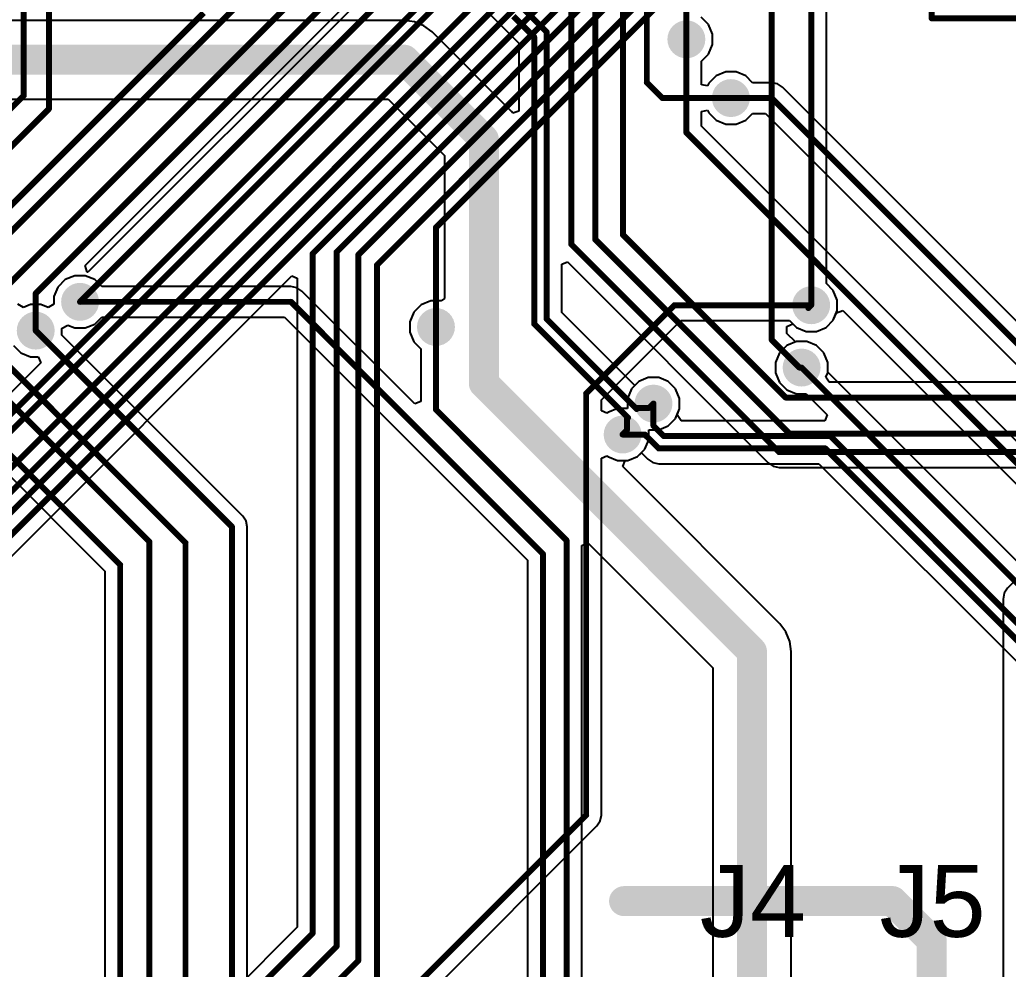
# Model space of a CAD drawing. Header units: millimetres. Extents: x 1 to 134, y -1 to 87.
# Drawn here: x 39.29 to 60.24, y 36.66 to 56.78 of the extents above; entities that cross this region are included whole.
import ezdxf

# ---------------------------------------------------------------- set-up
doc = ezdxf.new("R2010")
doc.units = ezdxf.units.MM
for name, color, linetype in [('BottomLayer', 5, 'Continuous'), ('BottomSolder', 6, 'Continuous'), ('MultiLayer', 9, 'Continuous'), ('PadHoleLayer', 156, 'Continuous'), ('TopLayer', 1, 'Continuous'), ('TopOverlay', 2, 'Continuous'), ('TopSolder', 216, 'Continuous'), ('ViaHoleLayer', 16, 'Continuous')]:
    doc.layers.add(name, color=color, linetype=linetype)
doc.styles.add('Arial', font='', dxfattribs={"height": 0.2})
doc.styles.get('Arial').set_extended_font_data('Arial')

# ---------------------------------------------------------------- blocks, each defined once
blk = doc.blocks.new('HDR_1_8_TH______16')
at = {"layer": 'BottomLayer'}
blk.add_hatch(color=5, dxfattribs=at).paths.add_polyline_path([(-9.79, 0.9), (-7.99, 0.9), (-7.99, -0.9), (-9.79, -0.9)])
h = blk.add_hatch(color=5, dxfattribs=at)
edge = h.paths.add_edge_path()
edge.add_arc((-6.35, 0), 0.9, 0, 360)
h = blk.add_hatch(color=5, dxfattribs=at)
edge = h.paths.add_edge_path()
edge.add_arc((-3.81, 0), 0.9, 0, 360)
h = blk.add_hatch(color=5, dxfattribs=at)
edge = h.paths.add_edge_path()
edge.add_arc((-1.27, 0), 0.9, 0, 360)
h = blk.add_hatch(color=5, dxfattribs=at)
edge = h.paths.add_edge_path()
edge.add_arc((1.27, 0), 0.9, 0, 360)
h = blk.add_hatch(color=5, dxfattribs=at)
edge = h.paths.add_edge_path()
edge.add_arc((3.81, 0), 0.9, 0, 360)
h = blk.add_hatch(color=5, dxfattribs=at)
edge = h.paths.add_edge_path()
edge.add_arc((6.35, 0), 0.9, 0, 360)
h = blk.add_hatch(color=5, dxfattribs=at)
edge = h.paths.add_edge_path()
edge.add_arc((8.89, 0), 0.9, 0, 360)
at = {"layer": 'BottomSolder'}
blk.add_hatch(color=6, dxfattribs=at).paths.add_polyline_path([(-9.841, 0.951), (-7.939, 0.951), (-7.939, -0.951), (-9.841, -0.951)])
h = blk.add_hatch(color=6, dxfattribs=at)
edge = h.paths.add_edge_path()
edge.add_arc((-6.35, 0), 0.951, 0, 360)
h = blk.add_hatch(color=6, dxfattribs=at)
edge = h.paths.add_edge_path()
edge.add_arc((-3.81, 0), 0.951, 0, 360)
h = blk.add_hatch(color=6, dxfattribs=at)
edge = h.paths.add_edge_path()
edge.add_arc((-1.27, 0), 0.951, 0, 360)
h = blk.add_hatch(color=6, dxfattribs=at)
edge = h.paths.add_edge_path()
edge.add_arc((1.27, 0), 0.951, 0, 360)
h = blk.add_hatch(color=6, dxfattribs=at)
edge = h.paths.add_edge_path()
edge.add_arc((3.81, 0), 0.951, 0, 360)
h = blk.add_hatch(color=6, dxfattribs=at)
edge = h.paths.add_edge_path()
edge.add_arc((6.35, 0), 0.951, 0, 360)
h = blk.add_hatch(color=6, dxfattribs=at)
edge = h.paths.add_edge_path()
edge.add_arc((8.89, 0), 0.951, 0, 360)
at = {"layer": 'MultiLayer'}
blk.add_hatch(color=9, dxfattribs=at).paths.add_polyline_path([(-9.79, 0.9), (-7.99, 0.9), (-7.99, -0.9), (-9.79, -0.9)])
h = blk.add_hatch(color=9, dxfattribs=at)
edge = h.paths.add_edge_path()
edge.add_arc((-6.35, 0), 0.9, 0, 360)
h = blk.add_hatch(color=9, dxfattribs=at)
edge = h.paths.add_edge_path()
edge.add_arc((-3.81, 0), 0.9, 0, 360)
h = blk.add_hatch(color=9, dxfattribs=at)
edge = h.paths.add_edge_path()
edge.add_arc((-1.27, 0), 0.9, 0, 360)
h = blk.add_hatch(color=9, dxfattribs=at)
edge = h.paths.add_edge_path()
edge.add_arc((1.27, 0), 0.9, 0, 360)
h = blk.add_hatch(color=9, dxfattribs=at)
edge = h.paths.add_edge_path()
edge.add_arc((3.81, 0), 0.9, 0, 360)
h = blk.add_hatch(color=9, dxfattribs=at)
edge = h.paths.add_edge_path()
edge.add_arc((6.35, 0), 0.9, 0, 360)
h = blk.add_hatch(color=9, dxfattribs=at)
edge = h.paths.add_edge_path()
edge.add_arc((8.89, 0), 0.9, 0, 360)
at = {"layer": 'PadHoleLayer'}
h = blk.add_hatch(color=156, dxfattribs=at)
edge = h.paths.add_edge_path()
edge.add_arc((-8.89, 0), 0.5, 0, 360)
h = blk.add_hatch(color=156, dxfattribs=at)
edge = h.paths.add_edge_path()
edge.add_arc((-6.35, 0), 0.5, 0, 360)
h = blk.add_hatch(color=156, dxfattribs=at)
edge = h.paths.add_edge_path()
edge.add_arc((-3.81, 0), 0.5, 0, 360)
h = blk.add_hatch(color=156, dxfattribs=at)
edge = h.paths.add_edge_path()
edge.add_arc((-1.27, 0), 0.5, 0, 360)
h = blk.add_hatch(color=156, dxfattribs=at)
edge = h.paths.add_edge_path()
edge.add_arc((1.27, 0), 0.5, 0, 360)
h = blk.add_hatch(color=156, dxfattribs=at)
edge = h.paths.add_edge_path()
edge.add_arc((3.81, 0), 0.5, 0, 360)
h = blk.add_hatch(color=156, dxfattribs=at)
edge = h.paths.add_edge_path()
edge.add_arc((6.35, 0), 0.5, 0, 360)
h = blk.add_hatch(color=156, dxfattribs=at)
edge = h.paths.add_edge_path()
edge.add_arc((8.89, 0), 0.5, 0, 360)
at = {"layer": 'TopLayer'}
blk.add_hatch(color=1, dxfattribs=at).paths.add_polyline_path([(-9.79, 0.9), (-7.99, 0.9), (-7.99, -0.9), (-9.79, -0.9)])
h = blk.add_hatch(color=1, dxfattribs=at)
edge = h.paths.add_edge_path()
edge.add_arc((-6.35, 0), 0.9, 0, 360)
h = blk.add_hatch(color=1, dxfattribs=at)
edge = h.paths.add_edge_path()
edge.add_arc((-3.81, 0), 0.9, 0, 360)
h = blk.add_hatch(color=1, dxfattribs=at)
edge = h.paths.add_edge_path()
edge.add_arc((-1.27, 0), 0.9, 0, 360)
h = blk.add_hatch(color=1, dxfattribs=at)
edge = h.paths.add_edge_path()
edge.add_arc((1.27, 0), 0.9, 0, 360)
h = blk.add_hatch(color=1, dxfattribs=at)
edge = h.paths.add_edge_path()
edge.add_arc((3.81, 0), 0.9, 0, 360)
h = blk.add_hatch(color=1, dxfattribs=at)
edge = h.paths.add_edge_path()
edge.add_arc((6.35, 0), 0.9, 0, 360)
h = blk.add_hatch(color=1, dxfattribs=at)
edge = h.paths.add_edge_path()
edge.add_arc((8.89, 0), 0.9, 0, 360)
at = {"layer": 'TopSolder'}
blk.add_hatch(color=216, dxfattribs=at).paths.add_polyline_path([(-9.841, 0.951), (-7.939, 0.951), (-7.939, -0.951), (-9.841, -0.951)])
h = blk.add_hatch(color=216, dxfattribs=at)
edge = h.paths.add_edge_path()
edge.add_arc((-6.35, 0), 0.951, 0, 360)
h = blk.add_hatch(color=216, dxfattribs=at)
edge = h.paths.add_edge_path()
edge.add_arc((-3.81, 0), 0.951, 0, 360)
h = blk.add_hatch(color=216, dxfattribs=at)
edge = h.paths.add_edge_path()
edge.add_arc((-1.27, 0), 0.951, 0, 360)
h = blk.add_hatch(color=216, dxfattribs=at)
edge = h.paths.add_edge_path()
edge.add_arc((1.27, 0), 0.951, 0, 360)
h = blk.add_hatch(color=216, dxfattribs=at)
edge = h.paths.add_edge_path()
edge.add_arc((3.81, 0), 0.951, 0, 360)
h = blk.add_hatch(color=216, dxfattribs=at)
edge = h.paths.add_edge_path()
edge.add_arc((6.35, 0), 0.951, 0, 360)
h = blk.add_hatch(color=216, dxfattribs=at)
edge = h.paths.add_edge_path()
edge.add_arc((8.89, 0), 0.951, 0, 360)
at = {"layer": 'TopOverlay', "const_width": 0.127}
for points in [[(-10.16, 1.27), (10.16, 1.27)], [(-10.16, -1.27), (-10.16, 1.27)], [(-7.596, -1.27), (-7.596, 1.27)], [(10.16, -1.27), (10.16, 1.27)], [(-10.16, -1.27), (10.16, -1.27)]]:
    blk.add_lwpolyline(points, dxfattribs=at)
at = {"layer": 'TopOverlay', "const_width": 0.0635}
for points in [[(-10.192, 1.27, 1), (-10.128, 1.27, 1)], [(-10.192, 1.27, 1), (-10.128, 1.27, 1)], [(-7.628, 1.27, 1), (-7.565, 1.27, 1)], [(10.128, 1.27, 1), (10.192, 1.27, 1)], [(10.128, 1.27, 1), (10.192, 1.27, 1)], [(-10.192, -1.27, 1), (-10.128, -1.27, 1)], [(-10.192, -1.27, 1), (-10.128, -1.27, 1)], [(-7.628, -1.27, 1), (-7.565, -1.27, 1)], [(10.128, -1.27, 1), (10.192, -1.27, 1)], [(10.128, -1.27, 1), (10.192, -1.27, 1)]]:
    blk.add_lwpolyline(points, format="xyb", close=True, dxfattribs=at)

msp = doc.modelspace()

# ---------------------------------------------------------------- hatches: boundary and pattern name
at = {"layer": 'BottomLayer'}
h = msp.add_hatch(color=5, dxfattribs=at)
edge = h.paths.add_edge_path()
edge.add_arc((53.416, 56.363), 0.3, 0, 360)
h = msp.add_hatch(color=5, dxfattribs=at)
edge = h.paths.add_edge_path()
edge.add_arc((54.36, 55.118), 0.3, 0, 360)
h = msp.add_hatch(color=5, dxfattribs=at)
edge = h.paths.add_edge_path()
edge.add_arc((40.564, 50.8), 0.3, 0, 360)
h = msp.add_hatch(color=5, dxfattribs=at)
edge = h.paths.add_edge_path()
edge.add_arc((56.062, 50.728), 0.3, 0, 360)
h = msp.add_hatch(color=5, dxfattribs=at)
edge = h.paths.add_edge_path()
edge.add_arc((48.108, 50.267), 0.3, 0, 360)
h = msp.add_hatch(color=5, dxfattribs=at)
edge = h.paths.add_edge_path()
edge.add_arc((39.624, 50.19), 0.3, 0, 360)
h = msp.add_hatch(color=5, dxfattribs=at)
edge = h.paths.add_edge_path()
edge.add_arc((55.859, 49.407), 0.3, 0, 360)
h = msp.add_hatch(color=5, dxfattribs=at)
edge = h.paths.add_edge_path()
edge.add_arc((52.719, 48.643), 0.3, 0, 360)
h = msp.add_hatch(color=5, dxfattribs=at)
edge = h.paths.add_edge_path()
edge.add_arc((52.065, 47.988), 0.3, 0, 360)
at = {"layer": 'BottomSolder'}
h = msp.add_hatch(color=6, dxfattribs=at)
edge = h.paths.add_edge_path()
edge.add_arc((53.416, 56.363), 0.402, 0, 360)
h = msp.add_hatch(color=6, dxfattribs=at)
edge = h.paths.add_edge_path()
edge.add_arc((54.36, 55.118), 0.402, 0, 360)
h = msp.add_hatch(color=6, dxfattribs=at)
edge = h.paths.add_edge_path()
edge.add_arc((40.564, 50.8), 0.402, 0, 360)
h = msp.add_hatch(color=6, dxfattribs=at)
edge = h.paths.add_edge_path()
edge.add_arc((56.062, 50.728), 0.402, 0, 360)
h = msp.add_hatch(color=6, dxfattribs=at)
edge = h.paths.add_edge_path()
edge.add_arc((39.624, 50.19), 0.402, 0, 360)
h = msp.add_hatch(color=6, dxfattribs=at)
edge = h.paths.add_edge_path()
edge.add_arc((48.108, 50.267), 0.402, 0, 360)
h = msp.add_hatch(color=6, dxfattribs=at)
edge = h.paths.add_edge_path()
edge.add_arc((55.859, 49.407), 0.402, 0, 360)
h = msp.add_hatch(color=6, dxfattribs=at)
edge = h.paths.add_edge_path()
edge.add_arc((52.719, 48.643), 0.402, 0, 360)
h = msp.add_hatch(color=6, dxfattribs=at)
edge = h.paths.add_edge_path()
edge.add_arc((52.065, 47.988), 0.402, 0, 360)
at = {"layer": 'TopLayer'}
h = msp.add_hatch(color=1, dxfattribs=at)
edge = h.paths.add_edge_path()
edge.add_arc((53.416, 56.363), 0.3, 0, 360)
h = msp.add_hatch(color=1, dxfattribs=at)
edge = h.paths.add_edge_path()
edge.add_arc((54.36, 55.118), 0.3, 0, 360)
h = msp.add_hatch(color=1, dxfattribs=at)
edge = h.paths.add_edge_path()
edge.add_arc((40.564, 50.8), 0.3, 0, 360)
h = msp.add_hatch(color=1, dxfattribs=at)
edge = h.paths.add_edge_path()
edge.add_arc((56.062, 50.728), 0.3, 0, 360)
h = msp.add_hatch(color=1, dxfattribs=at)
edge = h.paths.add_edge_path()
edge.add_arc((48.108, 50.267), 0.3, 0, 360)
h = msp.add_hatch(color=1, dxfattribs=at)
edge = h.paths.add_edge_path()
edge.add_arc((39.624, 50.19), 0.3, 0, 360)
h = msp.add_hatch(color=1, dxfattribs=at)
edge = h.paths.add_edge_path()
edge.add_arc((55.859, 49.407), 0.3, 0, 360)
h = msp.add_hatch(color=1, dxfattribs=at)
edge = h.paths.add_edge_path()
edge.add_arc((52.719, 48.643), 0.3, 0, 360)
h = msp.add_hatch(color=1, dxfattribs=at)
edge = h.paths.add_edge_path()
edge.add_arc((52.065, 47.988), 0.3, 0, 360)
at = {"layer": 'TopSolder'}
h = msp.add_hatch(color=216, dxfattribs=at)
edge = h.paths.add_edge_path()
edge.add_arc((53.416, 56.363), 0.402, 0, 360)
h = msp.add_hatch(color=216, dxfattribs=at)
edge = h.paths.add_edge_path()
edge.add_arc((54.36, 55.118), 0.402, 0, 360)
h = msp.add_hatch(color=216, dxfattribs=at)
edge = h.paths.add_edge_path()
edge.add_arc((40.564, 50.8), 0.402, 0, 360)
h = msp.add_hatch(color=216, dxfattribs=at)
edge = h.paths.add_edge_path()
edge.add_arc((56.062, 50.728), 0.402, 0, 360)
h = msp.add_hatch(color=216, dxfattribs=at)
edge = h.paths.add_edge_path()
edge.add_arc((39.624, 50.19), 0.402, 0, 360)
h = msp.add_hatch(color=216, dxfattribs=at)
edge = h.paths.add_edge_path()
edge.add_arc((48.108, 50.267), 0.402, 0, 360)
h = msp.add_hatch(color=216, dxfattribs=at)
edge = h.paths.add_edge_path()
edge.add_arc((55.859, 49.407), 0.402, 0, 360)
h = msp.add_hatch(color=216, dxfattribs=at)
edge = h.paths.add_edge_path()
edge.add_arc((52.719, 48.643), 0.402, 0, 360)
h = msp.add_hatch(color=216, dxfattribs=at)
edge = h.paths.add_edge_path()
edge.add_arc((52.065, 47.988), 0.402, 0, 360)
at = {"layer": 'ViaHoleLayer'}
h = msp.add_hatch(color=16, dxfattribs=at)
edge = h.paths.add_edge_path()
edge.add_arc((53.416, 56.363), 0.15, 0, 360)
h = msp.add_hatch(color=16, dxfattribs=at)
edge = h.paths.add_edge_path()
edge.add_arc((54.36, 55.118), 0.15, 0, 360)
h = msp.add_hatch(color=16, dxfattribs=at)
edge = h.paths.add_edge_path()
edge.add_arc((40.564, 50.8), 0.15, 0, 360)
h = msp.add_hatch(color=16, dxfattribs=at)
edge = h.paths.add_edge_path()
edge.add_arc((56.062, 50.728), 0.15, 0, 360)
h = msp.add_hatch(color=16, dxfattribs=at)
edge = h.paths.add_edge_path()
edge.add_arc((39.624, 50.19), 0.15, 0, 360)
h = msp.add_hatch(color=16, dxfattribs=at)
edge = h.paths.add_edge_path()
edge.add_arc((48.108, 50.267), 0.15, 0, 360)
h = msp.add_hatch(color=16, dxfattribs=at)
edge = h.paths.add_edge_path()
edge.add_arc((55.859, 49.407), 0.15, 0, 360)
h = msp.add_hatch(color=16, dxfattribs=at)
edge = h.paths.add_edge_path()
edge.add_arc((52.719, 48.643), 0.15, 0, 360)
h = msp.add_hatch(color=16, dxfattribs=at)
edge = h.paths.add_edge_path()
edge.add_arc((52.065, 47.988), 0.15, 0, 360)

# ---------------------------------------------------------------- linework, layer by layer
at = {"layer": 'BottomLayer'}
for p, q in [((56.386, 51.187), (56.386, 59.103)), ((48.177, 57.969), (49.521, 56.625)), ((47.437, 56.763), (23.698, 56.763)), ((47.544, 56.749), (47.437, 56.763)), ((47.652, 56.735), (47.544, 56.749)), ((47.853, 56.652), (47.652, 56.735)), ((48.025, 56.52), (47.853, 56.652)), ((49.521, 56.625), (49.521, 56.625)), ((49.521, 56.625), (49.867, 56.279)), ((49.712, 54.833), (48.025, 56.52)), ((49.867, 56.279), (49.867, 54.84)), ((24.043, 55.098), (47.092, 55.098)), ((47.092, 55.098), (48.291, 53.899)), ((49.74, 54.797), (49.712, 54.833)), ((49.867, 54.84), (49.74, 54.797)), ((48.291, 53.899), (48.291, 50.869)), ((50.776, 51.598), (50.893, 51.646)), ((50.776, 50.575), (50.776, 51.598)), ((50.893, 51.646), (55.153, 47.386)), ((40.454, 51.354), (40.25, 51.27)), ((40.674, 51.354), (40.454, 51.354)), ((40.878, 51.27), (40.674, 51.354)), ((40.25, 51.27), (40.094, 51.114)), ((41.024, 51.124), (40.878, 51.27)), ((56.531, 51.041), (56.386, 51.187)), ((40.094, 51.114), (40.01, 50.91)), ((45.034, 51.124), (41.024, 51.124)), ((45.158, 51.099), (45.034, 51.124)), ((45.263, 51.029), (45.158, 51.099)), ((47.657, 48.635), (45.263, 51.029)), ((56.616, 50.838), (56.531, 51.041)), ((39.362, 50.681), (39.242, 50.752)), ((39.514, 50.744), (39.362, 50.681)), ((39.734, 50.744), (39.514, 50.744)), ((39.886, 50.681), (39.734, 50.744)), ((40.006, 50.752), (39.886, 50.681)), ((40.01, 50.757), (40.006, 50.752)), ((40.01, 50.91), (40.01, 50.757)), ((47.794, 50.736), (47.638, 50.58)), ((47.997, 50.821), (47.794, 50.736)), ((48.218, 50.821), (47.997, 50.821)), ((48.291, 50.869), (48.218, 50.821)), ((56.616, 50.617), (56.616, 50.838)), ((47.638, 50.58), (47.554, 50.377)), ((52.322, 49.029), (50.776, 50.575)), ((56.531, 50.414), (56.616, 50.617)), ((40.182, 50.239), (40.302, 50.309)), ((40.302, 50.309), (40.454, 50.246)), ((40.674, 50.246), (40.878, 50.33)), ((40.878, 50.33), (41.024, 50.476)), ((41.024, 50.476), (44.9, 50.476)), ((44.9, 50.476), (50.052, 45.325)), ((47.554, 50.377), (47.554, 50.156)), ((55.547, 50.279), (55.674, 50.332)), ((55.674, 50.332), (55.748, 50.258)), ((56.376, 50.258), (56.531, 50.414)), ((40.178, 50.233), (40.182, 50.239)), ((40.178, 50.094), (40.178, 50.233)), ((44.014, 46.258), (40.178, 50.094)), ((40.454, 50.246), (40.674, 50.246)), ((47.554, 50.156), (47.638, 49.953)), ((55.547, 50.13), (55.547, 50.279)), ((55.726, 49.951), (55.547, 50.13)), ((55.748, 50.258), (55.952, 50.174)), ((55.952, 50.174), (56.172, 50.174)), ((56.172, 50.174), (56.376, 50.258)), ((47.638, 49.953), (47.784, 49.807)), ((55.748, 49.961), (55.726, 49.951)), ((55.969, 49.961), (55.748, 49.961)), ((56.172, 49.876), (55.969, 49.961)), ((56.328, 49.721), (56.172, 49.876)), ((47.784, 49.807), (47.784, 48.688)), ((56.413, 49.517), (56.328, 49.721)), ((36.545, 49.636), (41.09, 45.092)), ((56.413, 49.297), (56.413, 49.517)), ((56.373, 49.201), (56.413, 49.297)), ((52.405, 49.112), (52.322, 49.029)), ((52.609, 49.197), (52.405, 49.112)), ((52.829, 49.197), (52.609, 49.197)), ((53.033, 49.112), (52.829, 49.197)), ((53.189, 48.957), (53.033, 49.112)), ((56.444, 49.096), (56.373, 49.201)), ((74.352, 49.096), (56.444, 49.096)), ((53.273, 48.753), (53.189, 48.957)), ((47.784, 48.688), (47.657, 48.635)), ((53.273, 48.533), (53.273, 48.753)), ((53.189, 48.329), (53.273, 48.533)), ((53.033, 48.173), (53.189, 48.329)), ((52.619, 47.878), (52.619, 48.089)), ((52.619, 48.089), (52.829, 48.089)), ((52.829, 48.089), (53.033, 48.173)), ((52.534, 47.675), (52.619, 47.878)), ((52.379, 47.519), (52.534, 47.675)), ((52.066, 47.307), (52.119, 47.434)), ((52.119, 47.434), (52.175, 47.434)), ((52.175, 47.434), (52.379, 47.519)), ((55.153, 47.386), (55.258, 47.316)), ((55.395, 43.978), (52.066, 47.307)), ((55.258, 47.316), (55.382, 47.291)), ((55.382, 47.291), (67.715, 47.291)), ((62.484, 46.99), (60.223, 44.73)), ((44.084, 46.153), (44.014, 46.258)), ((44.109, 46.03), (44.084, 46.153)), ((44.109, 29.012), (44.109, 46.03)), ((51.2, 45.639), (51.327, 45.692)), ((51.327, 45.692), (53.974, 43.045)), ((51.2, 26.532), (51.2, 45.639)), ((50.052, 45.325), (50.052, 26.892)), ((41.09, 45.092), (41.09, 30.042)), ((60.223, 44.73), (60.153, 44.625)), ((60.153, 44.625), (60.128, 44.501)), ((60.128, 44.501), (60.128, 27.627)), ((55.528, 43.806), (55.395, 43.978)), ((55.611, 43.605), (55.528, 43.806)), ((55.639, 43.39), (55.611, 43.605)), ((55.639, 36.371), (55.639, 43.39)), ((53.974, 43.045), (53.974, 36.371))]:
    msp.add_line(p, q, dxfattribs=at)
for points, const_width in [([(53.416, 56.363), (53.416, 59.868)], 0.127), ([(52.578, 55.448), (52.578, 59.817)], 0.127), ([(52.07, 52.222), (52.07, 59.335)], 0.127), ([(56.062, 50.728), (56.062, 59.237)], 0.127), ([(55.224, 49.996), (55.224, 59.033)], 0.127), ([(51.486, 52.121), (51.486, 58.91)], 0.127), ([(50.978, 52.019), (50.978, 58.318)], 0.127), ([(49.842, 57.132), (50.452, 56.522)], 0.127), ([(49.749, 56.854), (50.19, 56.413)], 0.127), ([(50.452, 50.441), (50.452, 56.522)], 0.127), ([(50.19, 50.332), (50.19, 56.413)], 0.127), ([(30.531, 55.931), (47.437, 55.931)], 0.635), ([(47.437, 55.931), (49.124, 54.244)], 0.635), ([(52.578, 55.448), (52.908, 55.118)], 0.127), ([(52.908, 55.118), (54.36, 55.118)], 0.127), ([(49.124, 49.073), (49.124, 54.244)], 0.635), ([(51.486, 52.121), (55.601, 48.006)], 0.127), ([(52.07, 52.222), (55.521, 48.772)], 0.127), ([(50.978, 52.019), (55.382, 47.615)], 0.127), ([(40.564, 50.8), (45.034, 50.8)], 0.127), ([(45.034, 50.8), (50.375, 45.459)], 0.127), ([(50.452, 50.441), (52.364, 48.529)], 0.127), ([(48.108, 48.514), (48.108, 50.267)], 0.127), ([(50.19, 50.332), (51.77, 48.753)], 0.127), ([(36.449, 50.19), (41.414, 45.226)], 0.127), ([(37.561, 50.19), (42.031, 45.72)], 0.127), ([(39.624, 50.19), (43.785, 46.03)], 0.127), ([(38.684, 49.809), (42.799, 45.694)], 0.127), ([(55.224, 49.996), (55.812, 49.407)], 0.127), ([(55.812, 49.407), (55.859, 49.407)], 0.127), ([(49.124, 49.073), (54.807, 43.39)], 0.635), ([(55.521, 48.772), (74.782, 48.772)], 0.127), ([(51.77, 48.753), (52.179, 48.344)], 0.127), ([(52.364, 48.529), (52.388, 48.552)], 0.127), ([(52.388, 48.552), (52.629, 48.552)], 0.127), ([(52.629, 48.552), (52.719, 48.643)], 0.127), ([(48.108, 48.514), (50.876, 45.745)], 0.127), ([(52.155, 48.32), (52.179, 48.344)], 0.127), ([(52.155, 48.079), (52.155, 48.32)], 0.127), ([(52.065, 47.988), (52.155, 48.079)], 0.127), ([(55.601, 48.006), (75.216, 48.006)], 0.127), ([(55.382, 47.615), (75.276, 47.615)], 0.127), ([(43.785, 28.553), (43.785, 46.03)], 0.127), ([(42.031, 29.17), (42.031, 45.72)], 0.127), ([(42.799, 28.557), (42.799, 45.694)], 0.127), ([(50.876, 24.072), (50.876, 45.745)], 0.127), ([(50.375, 22.612), (50.375, 45.459)], 0.127), ([(41.414, 29.17), (41.414, 45.226)], 0.127), ([(54.807, 35.217), (54.807, 43.39)], 0.635)]:
    msp.add_lwpolyline(points, dxfattribs=dict(at, const_width=const_width))
for points, const_width in [([(50.42, 56.522, 1), (50.484, 56.522, 1)], 0.0635), ([(50.42, 56.522, 1), (50.484, 56.522, 1)], 0.0635), ([(50.159, 56.413, 1), (50.222, 56.413, 1)], 0.0635), ([(50.159, 56.413, 1), (50.222, 56.413, 1)], 0.0635), ([(53.384, 56.363, 1), (53.448, 56.363, 1)], 0.0635), ([(47.278, 55.931, 1), (47.595, 55.931, 1)], 0.318), ([(47.278, 55.931, 1), (47.595, 55.931, 1)], 0.318), ([(52.546, 55.448, 1), (52.61, 55.448, 1)], 0.0635), ([(52.546, 55.448, 1), (52.61, 55.448, 1)], 0.0635), ([(52.876, 55.118, 1), (52.94, 55.118, 1)], 0.0635), ([(52.876, 55.118, 1), (52.94, 55.118, 1)], 0.0635), ([(54.328, 55.118, 1), (54.392, 55.118, 1)], 0.0635), ([(48.965, 54.244, 1), (49.282, 54.244, 1)], 0.318), ([(48.965, 54.244, 1), (49.282, 54.244, 1)], 0.318), ([(51.454, 52.121, 1), (51.518, 52.121, 1)], 0.0635), ([(51.454, 52.121, 1), (51.518, 52.121, 1)], 0.0635), ([(52.038, 52.222, 1), (52.102, 52.222, 1)], 0.0635), ([(52.038, 52.222, 1), (52.102, 52.222, 1)], 0.0635), ([(50.946, 52.019, 1), (51.01, 52.019, 1)], 0.0635), ([(50.946, 52.019, 1), (51.01, 52.019, 1)], 0.0635), ([(40.532, 50.8, 1), (40.596, 50.8, 1)], 0.0635), ([(45.002, 50.8, 1), (45.066, 50.8, 1)], 0.0635), ([(45.002, 50.8, 1), (45.066, 50.8, 1)], 0.0635), ([(56.03, 50.728, 1), (56.094, 50.728, 1)], 0.0635), ([(50.42, 50.441, 1), (50.484, 50.441, 1)], 0.0635), ([(50.42, 50.441, 1), (50.484, 50.441, 1)], 0.0635), ([(48.076, 50.267, 1), (48.139, 50.267, 1)], 0.0635), ([(50.159, 50.332, 1), (50.222, 50.332, 1)], 0.0635), ([(50.159, 50.332, 1), (50.222, 50.332, 1)], 0.0635), ([(39.592, 50.19, 1), (39.656, 50.19, 1)], 0.0635), ([(55.192, 49.996, 1), (55.255, 49.996, 1)], 0.0635), ([(55.192, 49.996, 1), (55.255, 49.996, 1)], 0.0635), ([(55.781, 49.407, 1), (55.844, 49.407, 1)], 0.0635), ([(55.781, 49.407, 1), (55.844, 49.407, 1)], 0.0635), ([(55.827, 49.407, 1), (55.89, 49.407, 1)], 0.0635), ([(48.965, 49.073, 1), (49.282, 49.073, 1)], 0.318), ([(48.965, 49.073, 1), (49.282, 49.073, 1)], 0.318), ([(55.489, 48.772, 1), (55.552, 48.772, 1)], 0.0635), ([(55.489, 48.772, 1), (55.552, 48.772, 1)], 0.0635), ([(51.738, 48.753, 1), (51.802, 48.753, 1)], 0.0635), ([(51.738, 48.753, 1), (51.802, 48.753, 1)], 0.0635), ([(52.356, 48.552, 1), (52.419, 48.552, 1)], 0.0635), ([(52.356, 48.552, 1), (52.419, 48.552, 1)], 0.0635), ([(52.597, 48.552, 1), (52.66, 48.552, 1)], 0.0635), ([(52.597, 48.552, 1), (52.66, 48.552, 1)], 0.0635), ([(52.687, 48.643, 1), (52.751, 48.643, 1)], 0.0635), ([(48.076, 48.514, 1), (48.139, 48.514, 1)], 0.0635), ([(48.076, 48.514, 1), (48.139, 48.514, 1)], 0.0635), ([(52.147, 48.344, 1), (52.211, 48.344, 1)], 0.0635), ([(52.147, 48.344, 1), (52.211, 48.344, 1)], 0.0635), ([(52.332, 48.529, 1), (52.396, 48.529, 1)], 0.0635), ([(52.332, 48.529, 1), (52.396, 48.529, 1)], 0.0635), ([(52.124, 48.32, 1), (52.187, 48.32, 1)], 0.0635), ([(52.124, 48.32, 1), (52.187, 48.32, 1)], 0.0635), ([(52.033, 47.988, 1), (52.097, 47.988, 1)], 0.0635), ([(52.124, 48.079, 1), (52.187, 48.079, 1)], 0.0635), ([(52.124, 48.079, 1), (52.187, 48.079, 1)], 0.0635), ([(55.569, 48.006, 1), (55.632, 48.006, 1)], 0.0635), ([(55.569, 48.006, 1), (55.632, 48.006, 1)], 0.0635), ([(55.35, 47.615, 1), (55.414, 47.615, 1)], 0.0635), ([(55.35, 47.615, 1), (55.414, 47.615, 1)], 0.0635), ([(43.753, 46.03, 1), (43.817, 46.03, 1)], 0.0635), ([(43.753, 46.03, 1), (43.817, 46.03, 1)], 0.0635), ([(42, 45.72, 1), (42.063, 45.72, 1)], 0.0635), ([(42, 45.72, 1), (42.063, 45.72, 1)], 0.0635), ([(42.767, 45.694, 1), (42.831, 45.694, 1)], 0.0635), ([(42.767, 45.694, 1), (42.831, 45.694, 1)], 0.0635), ([(50.844, 45.745, 1), (50.908, 45.745, 1)], 0.0635), ([(50.844, 45.745, 1), (50.908, 45.745, 1)], 0.0635), ([(50.344, 45.459, 1), (50.407, 45.459, 1)], 0.0635), ([(50.344, 45.459, 1), (50.407, 45.459, 1)], 0.0635), ([(41.382, 45.226, 1), (41.446, 45.226, 1)], 0.0635), ([(41.382, 45.226, 1), (41.446, 45.226, 1)], 0.0635), ([(54.648, 43.39, 1), (54.965, 43.39, 1)], 0.318), ([(54.648, 43.39, 1), (54.965, 43.39, 1)], 0.318)]:
    msp.add_lwpolyline(points, format="xyb", close=True, dxfattribs=dict(at, const_width=const_width))
at = {"layer": 'TopLayer'}
for p, q in [((47.755, 58.449), (40.732, 51.426)), ((40.671, 51.567), (46.08, 56.976)), ((53.886, 56.676), (53.73, 56.832)), ((53.97, 56.473), (53.886, 56.676)), ((53.97, 56.252), (53.97, 56.473)), ((53.886, 56.049), (53.97, 56.252)), ((53.74, 55.903), (53.886, 56.049)), ((53.74, 55.401), (53.74, 55.903)), ((54.046, 55.588), (53.89, 55.432)), ((54.25, 55.672), (54.046, 55.588)), ((54.47, 55.672), (54.25, 55.672)), ((54.674, 55.588), (54.47, 55.672)), ((54.82, 55.442), (54.674, 55.588)), ((53.867, 55.375), (53.74, 55.401)), ((53.89, 55.432), (53.867, 55.375)), ((55.225, 55.442), (54.82, 55.442)), ((55.349, 55.417), (55.225, 55.442)), ((55.454, 55.347), (55.349, 55.417)), ((65.576, 45.225), (55.454, 55.347)), ((53.74, 54.835), (53.867, 54.861)), ((53.74, 54.521), (53.74, 54.835)), ((53.867, 54.861), (53.89, 54.804)), ((53.89, 54.804), (54.046, 54.648)), ((54.674, 54.648), (54.82, 54.794)), ((54.82, 54.794), (55.091, 54.794)), ((55.091, 54.794), (74.114, 35.771)), ((72.032, 36.229), (53.74, 54.521)), ((54.046, 54.648), (54.25, 54.564)), ((54.25, 54.564), (54.47, 54.564)), ((54.47, 54.564), (54.674, 54.648)), ((40.713, 51.429), (40.671, 51.567)), ((30.428, 36.726), (45.051, 51.349)), ((40.732, 51.426), (40.713, 51.429)), ((45.051, 51.349), (45.168, 51.301)), ((45.168, 51.301), (45.168, 37.549)), ((56.531, 50.414), (56.596, 50.57)), ((56.596, 50.57), (56.733, 50.613)), ((56.733, 50.613), (71.574, 35.771)), ((51.616, 48.723), (53.296, 50.404)), ((53.296, 50.404), (55.602, 50.404)), ((55.602, 50.404), (55.748, 50.258)), ((56.376, 50.258), (56.531, 50.414)), ((55.748, 50.258), (55.952, 50.174)), ((55.952, 50.174), (56.172, 50.174)), ((56.172, 50.174), (56.376, 50.258)), ((39.154, 49.877), (39.31, 49.721)), ((55.545, 49.876), (55.389, 49.721)), ((55.748, 49.961), (55.545, 49.876)), ((55.969, 49.961), (55.748, 49.961)), ((56.172, 49.876), (55.969, 49.961)), ((56.328, 49.721), (56.172, 49.876)), ((39.31, 49.721), (39.514, 49.636)), ((55.389, 49.721), (55.305, 49.517)), ((56.413, 49.517), (56.328, 49.721)), ((39.73, 49.509), (27.472, 37.252)), ((39.514, 49.636), (39.677, 49.636)), ((39.677, 49.636), (39.73, 49.509)), ((55.305, 49.517), (55.305, 49.297)), ((56.413, 49.31), (56.413, 49.517)), ((55.305, 49.297), (55.389, 49.093)), ((69.493, 36.23), (56.413, 49.31)), ((52.405, 49.112), (52.25, 48.957)), ((52.609, 49.197), (52.405, 49.112)), ((52.829, 49.197), (52.609, 49.197)), ((53.033, 49.112), (52.829, 49.197)), ((53.189, 48.957), (53.033, 49.112)), ((55.389, 49.093), (55.545, 48.937)), ((52.25, 48.957), (52.165, 48.753)), ((53.273, 48.753), (53.189, 48.957)), ((55.545, 48.937), (55.748, 48.853)), ((55.748, 48.853), (55.954, 48.853)), ((55.954, 48.853), (56.401, 48.406)), ((51.616, 48.489), (51.616, 48.723)), ((52.165, 48.753), (52.165, 48.542)), ((53.273, 48.533), (53.273, 48.753)), ((51.733, 48.44), (51.616, 48.489)), ((51.751, 48.458), (51.733, 48.44)), ((51.955, 48.542), (51.751, 48.458)), ((52.165, 48.542), (51.955, 48.542)), ((53.221, 48.406), (53.273, 48.533)), ((53.305, 48.279), (53.221, 48.406)), ((56.401, 48.406), (56.348, 48.279)), ((56.348, 48.279), (53.305, 48.279)), ((52.379, 47.519), (52.462, 47.602)), ((52.462, 47.602), (52.6, 47.465)), ((51.616, 47.488), (51.733, 47.537)), ((51.616, 39.922), (51.616, 47.488)), ((51.733, 47.537), (51.751, 47.519)), ((51.751, 47.519), (51.955, 47.434)), ((51.955, 47.434), (52.175, 47.434)), ((52.175, 47.434), (52.379, 47.519)), ((52.6, 47.465), (52.705, 47.395)), ((52.705, 47.395), (52.829, 47.37)), ((52.829, 47.37), (56.226, 47.37)), ((56.226, 47.37), (65.782, 37.814)), ((51.591, 39.798), (51.616, 39.922)), ((41.625, 29.797), (51.521, 39.693)), ((51.521, 39.693), (51.591, 39.798)), ((45.168, 37.549), (35.375, 27.756))]:
    msp.add_line(p, q, dxfattribs=at)
for points, const_width in [([(23.215, 31.394), (59.707, 67.885)], 0.127), ([(25.556, 34.519), (58.941, 67.903)], 0.127), ([(23.679, 31.35), (59.834, 67.504)], 0.127), ([(27.588, 36.91), (56.301, 65.623)], 0.127), ([(39.905, 54.891), (39.905, 64.923)], 0.127), ([(39.37, 55.169), (39.37, 64.879)], 0.127), ([(26.647, 33.886), (57.233, 64.471)], 0.127), ([(30.104, 36.86), (56.739, 63.496)], 0.127), ([(45.492, 51.818), (56.265, 62.591)], 0.127), ([(46, 51.854), (56.198, 62.052)], 0.127), ([(46.461, 51.794), (56.163, 61.497)], 0.127), ([(46.859, 51.583), (56.185, 60.909)], 0.127), ([(40.564, 50.8), (48.079, 58.315)], 0.127), ([(48.108, 52.375), (53.81, 58.077)], 0.127), ([(37.561, 50.744), (44.098, 57.281)], 0.127), ([(39.624, 50.978), (45.851, 57.205)], 0.127), ([(38.684, 50.8), (44.962, 57.078)], 0.127), ([(36.449, 50.19), (43.184, 56.925)], 0.127), ([(53.416, 54.387), (53.416, 56.363)], 0.127), ([(22.911, 38.71), (39.37, 55.169)], 0.127), ([(54.36, 55.118), (55.225, 55.118)], 0.127), ([(55.225, 55.118), (75.127, 35.217)], 0.127), ([(22.708, 37.694), (39.905, 54.891)], 0.127), ([(53.416, 54.387), (72.587, 35.217)], 0.127), ([(48.108, 50.267), (48.108, 52.375)], 0.127), ([(45.492, 37.415), (45.492, 51.818)], 0.127), ([(46, 37.137), (46, 51.854)], 0.127), ([(46.461, 36.837), (46.461, 51.794)], 0.127), ([(46.859, 36.362), (46.859, 51.583)], 0.127), ([(39.624, 50.19), (39.624, 50.978)], 0.127), ([(51.292, 48.858), (53.162, 50.728)], 0.127), ([(53.162, 50.728), (56.003, 50.728)], 0.127), ([(56.003, 50.669), (56.062, 50.728)], 0.127), ([(55.859, 49.406), (55.859, 49.407)], 0.127), ([(55.859, 49.406), (70.047, 35.218)], 0.127), ([(51.292, 39.922), (51.292, 48.858)], 0.127), ([(52.719, 48.173), (52.719, 48.643)], 0.127), ([(52.719, 48.173), (52.937, 47.955)], 0.127), ([(52.065, 47.988), (52.534, 47.988)], 0.127), ([(52.534, 47.988), (52.829, 47.694)], 0.127), ([(52.937, 47.955), (56.468, 47.955)], 0.127), ([(56.468, 47.955), (66.367, 38.056)], 0.127), ([(52.829, 47.694), (56.36, 47.694)], 0.127), ([(56.36, 47.694), (66.106, 37.948)], 0.127), ([(39.603, 28.232), (51.292, 39.922)], 0.127), ([(52.095, 38.1), (57.785, 38.1)], 0.635), ([(57.785, 38.1), (58.617, 37.268)], 0.635), ([(58.617, 35.217), (58.617, 37.268)], 0.635), ([(35.509, 27.432), (45.492, 37.415)], 0.127), ([(34.685, 25.822), (46, 37.137)], 0.127), ([(36.373, 26.749), (46.461, 36.837)], 0.127)]:
    msp.add_lwpolyline(points, dxfattribs=dict(at, const_width=const_width))
for points, const_width in [([(53.384, 56.363, 1), (53.448, 56.363, 1)], 0.0635), ([(39.338, 55.169, 1), (39.402, 55.169, 1)], 0.0635), ([(39.338, 55.169, 1), (39.402, 55.169, 1)], 0.0635), ([(54.328, 55.118, 1), (54.392, 55.118, 1)], 0.0635), ([(55.194, 55.118, 1), (55.257, 55.118, 1)], 0.0635), ([(55.194, 55.118, 1), (55.257, 55.118, 1)], 0.0635), ([(39.873, 54.891, 1), (39.936, 54.891, 1)], 0.0635), ([(39.873, 54.891, 1), (39.936, 54.891, 1)], 0.0635), ([(53.384, 54.387, 1), (53.448, 54.387, 1)], 0.0635), ([(53.384, 54.387, 1), (53.448, 54.387, 1)], 0.0635), ([(48.076, 52.375, 1), (48.139, 52.375, 1)], 0.0635), ([(48.076, 52.375, 1), (48.139, 52.375, 1)], 0.0635), ([(45.46, 51.818, 1), (45.524, 51.818, 1)], 0.0635), ([(45.46, 51.818, 1), (45.524, 51.818, 1)], 0.0635), ([(45.968, 51.854, 1), (46.032, 51.854, 1)], 0.0635), ([(45.968, 51.854, 1), (46.032, 51.854, 1)], 0.0635), ([(46.429, 51.794, 1), (46.492, 51.794, 1)], 0.0635), ([(46.429, 51.794, 1), (46.492, 51.794, 1)], 0.0635), ([(46.827, 51.583, 1), (46.891, 51.583, 1)], 0.0635), ([(46.827, 51.583, 1), (46.891, 51.583, 1)], 0.0635), ([(39.592, 50.978, 1), (39.656, 50.978, 1)], 0.0635), ([(39.592, 50.978, 1), (39.656, 50.978, 1)], 0.0635), ([(40.532, 50.8, 1), (40.596, 50.8, 1)], 0.0635), ([(53.13, 50.728, 1), (53.194, 50.728, 1)], 0.0635), ([(53.13, 50.728, 1), (53.194, 50.728, 1)], 0.0635), ([(55.971, 50.728, 1), (56.035, 50.728, 1)], 0.0635), ([(55.971, 50.669, 1), (56.035, 50.669, 1)], 0.0635), ([(56.03, 50.728, 1), (56.094, 50.728, 1)], 0.0635), ([(48.076, 50.267, 1), (48.139, 50.267, 1)], 0.0635), ([(39.592, 50.19, 1), (39.656, 50.19, 1)], 0.0635), ([(55.827, 49.407, 1), (55.89, 49.407, 1)], 0.0635), ([(55.827, 49.406, 1), (55.89, 49.406, 1)], 0.0635), ([(55.827, 49.406, 1), (55.89, 49.406, 1)], 0.0635), ([(51.26, 48.858, 1), (51.324, 48.858, 1)], 0.0635), ([(51.26, 48.858, 1), (51.324, 48.858, 1)], 0.0635), ([(52.687, 48.643, 1), (52.751, 48.643, 1)], 0.0635), ([(52.687, 48.173, 1), (52.751, 48.173, 1)], 0.0635), ([(52.687, 48.173, 1), (52.751, 48.173, 1)], 0.0635), ([(52.033, 47.988, 1), (52.097, 47.988, 1)], 0.0635), ([(52.502, 47.988, 1), (52.566, 47.988, 1)], 0.0635), ([(52.502, 47.988, 1), (52.566, 47.988, 1)], 0.0635), ([(52.906, 47.955, 1), (52.969, 47.955, 1)], 0.0635), ([(52.906, 47.955, 1), (52.969, 47.955, 1)], 0.0635), ([(56.436, 47.955, 1), (56.5, 47.955, 1)], 0.0635), ([(56.436, 47.955, 1), (56.5, 47.955, 1)], 0.0635), ([(52.797, 47.694, 1), (52.861, 47.694, 1)], 0.0635), ([(52.797, 47.694, 1), (52.861, 47.694, 1)], 0.0635), ([(56.328, 47.694, 1), (56.392, 47.694, 1)], 0.0635), ([(56.328, 47.694, 1), (56.392, 47.694, 1)], 0.0635), ([(51.26, 39.922, 1), (51.324, 39.922, 1)], 0.0635), ([(51.26, 39.922, 1), (51.324, 39.922, 1)], 0.0635), ([(51.937, 38.1, 1), (52.254, 38.1, 1)], 0.318), ([(57.626, 38.1, 1), (57.944, 38.1, 1)], 0.318), ([(57.626, 38.1, 1), (57.944, 38.1, 1)], 0.318), ([(58.458, 37.268, 1), (58.775, 37.268, 1)], 0.318), ([(58.458, 37.268, 1), (58.775, 37.268, 1)], 0.318), ([(45.46, 37.415, 1), (45.524, 37.415, 1)], 0.0635), ([(45.46, 37.415, 1), (45.524, 37.415, 1)], 0.0635), ([(45.968, 37.137, 1), (46.032, 37.137, 1)], 0.0635), ([(45.968, 37.137, 1), (46.032, 37.137, 1)], 0.0635), ([(46.429, 36.837, 1), (46.492, 36.837, 1)], 0.0635), ([(46.429, 36.837, 1), (46.492, 36.837, 1)], 0.0635)]:
    msp.add_lwpolyline(points, format="xyb", close=True, dxfattribs=dict(at, const_width=const_width))

# ---------------------------------------------------------------- block references
msp.add_blockref('HDR_1_8_TH______16', (68.777, 58.077))

# ---------------------------------------------------------------- texts
at = {"layer": 'TopOverlay', "style": 'Arial'}
for s, p in [('J4', (53.7, 37.342)), ('J5', (57.51, 37.342))]:
    msp.add_text(s, height=1.524, dxfattribs=at).set_placement(p)

doc.saveas('drawing.dxf')
